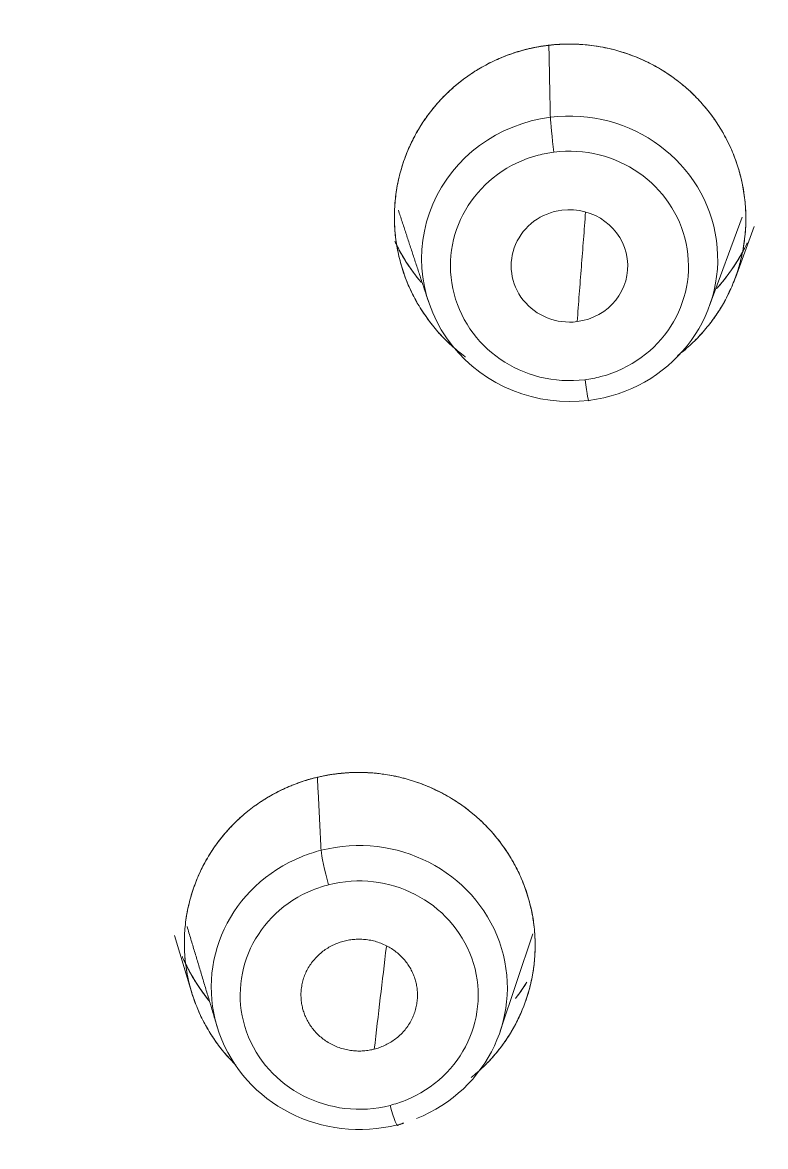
# Model space of a CAD drawing. Extents: x 5217 to 6345, y 0 to 827.
# Drawn here: x 5747.55 to 5755.2, y 513.7 to 525.26 of the extents above; entities that cross this region are included whole.
import ezdxf

# ---------------------------------------------------------------- set-up
doc = ezdxf.new("R2010")
doc.units = 0
doc.header["$LTSCALE"] = 30
doc.header["$MEASUREMENT"] = 0
doc.linetypes.add('HIDDEN2', pattern=[4.7625, 3.175, -1.5875])
doc.layers.add('1', color=7, linetype='CONTINUOUS')
doc.layers.add('2', color=1, linetype='HIDDEN2')

msp = doc.modelspace()

# ---------------------------------------------------------------- linework, layer by layer
at = {"layer": '1', "color": 7, "linetype": 'Continuous', "lineweight": 18}
for p, q in [((5754.616, 522.337), (5754.955, 523.259)), ((5754.886, 522.635), (5755.079, 523.161)), ((5754.886, 522.635), (5755.079, 523.161)), ((5749.112, 515.865), (5749.286, 515.287)), ((5749.112, 515.865), (5749.286, 515.287)), ((5752.465, 514.882), (5752.8, 515.882)), ((5752.728, 515.195), (5752.735, 515.215))]:
    msp.add_line(p, q, dxfattribs=at)
for centre, major_axis, ratio, start_param, end_param in [((5757.244, 496.519), (-59.628, 0), 0.953717, 3.141593, 6.283185), ((5757.244, 496.519), (-59.628, 0), 0.953717, 3.141593, 6.274276), ((5753.18, 522.829), (-1.524, 0.026), 0.963541, 1.718023, 4.859615), ((5753.18, 522.829), (-1.524, 0.026), 0.963541, 4.859615, 8.001208), ((5753.178, 522.756), (-0.6, 0.01), 0.963541, 4.859615, 8.001208), ((5753.178, 522.756), (-0.6, 0.01), 0.963541, 1.718023, 4.859615), ((5751.014, 515.331), (-1.524, 0.024), 0.958641, 1.983282, 4.989365), ((5751.014, 515.331), (-1.524, 0.024), 0.958641, 5.124874, 8.130958)]:
    msp.add_ellipse(centre, major_axis=major_axis, ratio=ratio, start_param=start_param, end_param=end_param, dxfattribs=at)
at = {"layer": '1', "color": 7, "linetype": 'Continuous', "lineweight": 13}
for centre, major_axis, ratio, start_param, end_param in [((5753.02, 524.007), (-0.037, 0.298), 0.03925, 0.356179, 1.838867), ((5753.178, 522.756), (-1.225, 0.021), 0.963541, 1.853572, 4.859615), ((5753.178, 522.756), (-1.225, 0.021), 0.963541, 4.995165, 8.001208), ((5753.178, 522.756), (-1.225, 0.021), 0.963541, 4.859615, 4.995165), ((5753.178, 522.756), (-1.225, 0.021), 0.963541, 1.718023, 1.853572), ((5753.34, 521.665), (0.037, -0.298), 0.03925, 4.98046, 6.463148), ((5751.014, 515.331), (-1.524, 0.024), 0.958641, 4.989365, 5.124874), ((5750.698, 516.473), (-0.074, 0.291), 0.077828, 0.364494, 1.848974), ((5751.013, 515.253), (-1.225, 0.019), 0.958641, 1.983282, 4.989365), ((5751.013, 515.253), (-1.225, 0.019), 0.958641, 5.124874, 8.130958), ((5751.013, 515.253), (-1.225, 0.019), 0.958641, 4.989365, 5.124874), ((5751.013, 515.253), (-1.225, 0.019), 0.958641, 1.847772, 1.983282), ((5751.332, 514.204), (0.074, -0.291), 0.077828, 4.990566, 6.475046)]:
    msp.add_ellipse(centre, major_axis=major_axis, ratio=ratio, start_param=start_param, end_param=end_param, dxfattribs=at)
at = {"layer": '1', "color": 7, "linetype": 'Continuous', "lineweight": 18}
for points, knots in [([(5759.712, 439.668), (5760.292, 439.691), (5761.968, 439.78), (5764.735, 440.04), (5767.995, 440.52), (5771.222, 441.172), (5774.407, 441.992), (5777.54, 442.979), (5780.611, 444.129), (5783.61, 445.439), (5786.529, 446.905), (5789.359, 448.523), (5792.092, 450.287), (5794.718, 452.192), (5797.229, 454.232), (5799.619, 456.402), (5801.88, 458.694), (5804.005, 461.101), (5805.987, 463.617), (5807.821, 466.233), (5809.501, 468.942), (5811.021, 471.735), (5812.378, 474.604), (5813.566, 477.54), (5814.583, 480.534), (5815.426, 483.576), (5816.091, 486.659), (5816.577, 489.772), (5816.882, 492.905), (5817.005, 496.05), (5816.947, 499.196), (5816.706, 502.335), (5816.285, 505.456), (5815.684, 508.55), (5814.904, 511.608), (5813.949, 514.62), (5812.822, 517.578), (5811.525, 520.471), (5810.063, 523.292), (5808.44, 526.031), (5806.66, 528.681), (5804.731, 531.234), (5802.657, 533.681), (5800.444, 536.015), (5798.1, 538.229), (5795.631, 540.316), (5793.045, 542.27), (5790.35, 544.085), (5787.555, 545.755), (5784.667, 547.276), (5781.695, 548.643), (5778.649, 549.85), (5775.538, 550.896), (5772.371, 551.776), (5769.157, 552.489), (5765.908, 553.031), (5762.632, 553.401), (5759.34, 553.598), (5756.041, 553.622), (5752.746, 553.471), (5749.464, 553.148), (5746.207, 552.652), (5742.982, 551.986), (5739.802, 551.151), (5736.674, 550.149), (5733.609, 548.985), (5730.617, 547.661), (5727.705, 546.181), (5724.883, 544.551), (5722.16, 542.774), (5719.544, 540.857), (5717.043, 538.805), (5714.664, 536.624), (5712.415, 534.322), (5710.302, 531.904), (5708.333, 529.379), (5706.512, 526.755), (5704.847, 524.038), (5703.34, 521.238), (5701.998, 518.363), (5700.825, 515.422), (5699.823, 512.423), (5698.996, 509.377), (5698.347, 506.291), (5697.877, 503.176), (5697.588, 500.041), (5697.48, 496.896), (5697.555, 493.75), (5697.811, 490.612), (5698.249, 487.493), (5698.866, 484.402), (5699.661, 481.348), (5700.631, 478.34), (5701.774, 475.388), (5703.085, 472.5), (5704.562, 469.686), (5706.199, 466.954), (5707.991, 464.313), (5709.934, 461.769), (5712.021, 459.332), (5714.245, 457.008), (5716.601, 454.805), (5719.08, 452.73), (5721.676, 450.788), (5724.38, 448.985), (5727.184, 447.328), (5730.08, 445.82), (5733.058, 444.468), (5736.111, 443.274), (5739.227, 442.243), (5742.399, 441.377), (5745.616, 440.68), (5748.868, 440.153), (5751.926, 439.822), (5753.898, 439.702), (5754.776, 439.668)], [0, 0, 0, 0, 0.004702, 0.013606, 0.022511, 0.031416, 0.040321, 0.049226, 0.058131, 0.067035, 0.07594, 0.084844, 0.093748, 0.102652, 0.111556, 0.120459, 0.129362, 0.138265, 0.147168, 0.15607, 0.164972, 0.173874, 0.182775, 0.191676, 0.200577, 0.209478, 0.218378, 0.227279, 0.236179, 0.245079, 0.253978, 0.262878, 0.271778, 0.280678, 0.289578, 0.298478, 0.307379, 0.316279, 0.32518, 0.334081, 0.342982, 0.351884, 0.360785, 0.369687, 0.37859, 0.387493, 0.396396, 0.405299, 0.414202, 0.423106, 0.43201, 0.440914, 0.449818, 0.458723, 0.467628, 0.476532, 0.485437, 0.494342, 0.503247, 0.512152, 0.521057, 0.529962, 0.538867, 0.547772, 0.556677, 0.565582, 0.574486, 0.583391, 0.592295, 0.601199, 0.610103, 0.619007, 0.62791, 0.636813, 0.645716, 0.654619, 0.663521, 0.672423, 0.681325, 0.690226, 0.699127, 0.708028, 0.716929, 0.725829, 0.734729, 0.743629, 0.752529, 0.761429, 0.770329, 0.779229, 0.788129, 0.797029, 0.805929, 0.814829, 0.82373, 0.832631, 0.841532, 0.850433, 0.859334, 0.868236, 0.877138, 0.886041, 0.894944, 0.903847, 0.91275, 0.921653, 0.930557, 0.939461, 0.948365, 0.95727, 0.966174, 0.975079, 0.983983, 0.992888, 1, 1, 1, 1]), ([(5793.07, 451.033), (5793.622, 451.416), (5795.04, 452.443), (5797.228, 454.234), (5799.62, 456.401), (5801.88, 458.694), (5804.005, 461.101), (5805.987, 463.617), (5807.821, 466.233), (5809.501, 468.942), (5811.021, 471.735), (5812.378, 474.604), (5813.566, 477.54), (5814.583, 480.534), (5815.426, 483.576), (5816.091, 486.659), (5816.577, 489.772), (5816.882, 492.905), (5817.005, 496.05), (5816.947, 499.196), (5816.706, 502.335), (5816.285, 505.456), (5815.684, 508.55), (5814.904, 511.608), (5813.949, 514.62), (5812.822, 517.578), (5811.525, 520.471), (5810.063, 523.292), (5808.44, 526.031), (5806.66, 528.681), (5804.731, 531.234), (5802.657, 533.681), (5800.444, 536.015), (5798.1, 538.229), (5795.631, 540.316), (5793.045, 542.27), (5790.35, 544.085), (5787.555, 545.755), (5784.667, 547.276), (5781.695, 548.643), (5778.649, 549.85), (5775.538, 550.896), (5772.371, 551.776), (5769.157, 552.489), (5765.908, 553.031), (5762.632, 553.401), (5759.34, 553.598), (5756.041, 553.622), (5752.746, 553.471), (5749.464, 553.148), (5746.207, 552.652), (5742.982, 551.986), (5739.802, 551.151), (5736.674, 550.149), (5733.609, 548.985), (5730.617, 547.661), (5727.705, 546.181), (5724.883, 544.551), (5722.16, 542.774), (5719.544, 540.857), (5717.043, 538.805), (5714.664, 536.624), (5712.415, 534.322), (5710.302, 531.904), (5708.333, 529.379), (5706.512, 526.755), (5704.847, 524.038), (5703.34, 521.238), (5701.998, 518.363), (5700.825, 515.422), (5699.823, 512.423), (5698.996, 509.377), (5698.347, 506.291), (5697.877, 503.176), (5697.588, 500.041), (5697.48, 496.896), (5697.555, 493.75), (5697.811, 490.612), (5698.249, 487.493), (5698.866, 484.402), (5699.661, 481.348), (5700.631, 478.34), (5701.774, 475.388), (5703.085, 472.5), (5704.562, 469.686), (5706.199, 466.954), (5707.991, 464.313), (5709.934, 461.769), (5712.021, 459.332), (5714.246, 457.009), (5716.6, 454.804), (5719.085, 452.736), (5720.978, 451.284), (5722.066, 450.56), (5722.254, 450.437)], [0, 0, 0, 0, 0.006833, 0.017845, 0.028856, 0.039868, 0.050878, 0.061889, 0.072899, 0.083908, 0.094918, 0.105926, 0.116935, 0.127943, 0.138951, 0.149959, 0.160966, 0.171973, 0.18298, 0.193987, 0.204994, 0.216001, 0.227008, 0.238016, 0.249023, 0.26003, 0.271038, 0.282046, 0.293055, 0.304063, 0.315072, 0.326082, 0.337091, 0.348102, 0.359112, 0.370123, 0.381134, 0.392146, 0.403157, 0.414169, 0.425182, 0.436194, 0.447207, 0.45822, 0.469233, 0.480246, 0.491259, 0.502272, 0.513286, 0.524299, 0.535313, 0.546326, 0.557339, 0.568352, 0.579365, 0.590378, 0.601391, 0.612403, 0.623416, 0.634428, 0.645439, 0.656451, 0.667462, 0.678472, 0.689483, 0.700493, 0.711502, 0.722512, 0.73352, 0.744529, 0.755537, 0.766545, 0.777553, 0.78856, 0.799567, 0.810574, 0.821581, 0.832588, 0.843595, 0.854602, 0.865609, 0.876617, 0.887624, 0.898632, 0.90964, 0.920649, 0.931657, 0.942666, 0.953676, 0.964686, 0.975696, 0.986706, 0.997717, 1, 1, 1, 1]), ([(5752.108, 521.819), (5752.106, 521.821), (5752.055, 521.858), (5751.961, 521.935), (5751.836, 522.06), (5751.724, 522.197), (5751.627, 522.343), (5751.543, 522.498), (5751.476, 522.662), (5751.425, 522.831), (5751.391, 523.005), (5751.374, 523.183), (5751.376, 523.361), (5751.395, 523.539), (5751.432, 523.713), (5751.486, 523.882), (5751.557, 524.044), (5751.643, 524.199), (5751.745, 524.344), (5751.859, 524.478), (5751.987, 524.6), (5752.126, 524.709), (5752.251, 524.788), (5752.355, 524.844), (5752.435, 524.882), (5752.517, 524.916), (5752.585, 524.941), (5752.639, 524.958), (5752.677, 524.969), (5752.716, 524.98), (5752.754, 524.99), (5752.793, 524.998), (5752.832, 525.006), (5752.871, 525.013), (5752.91, 525.02), (5752.936, 525.023), (5752.949, 525.025)], [0, 0, 0, 0, 0.002168, 0.043657, 0.085079, 0.126133, 0.167464, 0.208663, 0.250203, 0.291909, 0.333707, 0.375579, 0.41788, 0.45991, 0.501977, 0.543688, 0.585531, 0.626989, 0.668586, 0.709964, 0.751298, 0.792591, 0.833904, 0.854612, 0.875299, 0.896007, 0.91678, 0.926067, 0.935336, 0.94459, 0.953832, 0.963066, 0.972296, 0.981526, 0.990759, 1, 1, 1, 1]), ([(5752.108, 521.819), (5752.106, 521.821), (5752.055, 521.858), (5751.961, 521.935), (5751.836, 522.06), (5751.724, 522.197), (5751.627, 522.343), (5751.543, 522.498), (5751.476, 522.662), (5751.425, 522.831), (5751.391, 523.005), (5751.374, 523.183), (5751.376, 523.361), (5751.395, 523.539), (5751.432, 523.713), (5751.486, 523.882), (5751.557, 524.044), (5751.643, 524.199), (5751.745, 524.344), (5751.859, 524.478), (5751.987, 524.6), (5752.126, 524.709), (5752.251, 524.788), (5752.355, 524.844), (5752.435, 524.882), (5752.517, 524.916), (5752.585, 524.941), (5752.639, 524.958), (5752.677, 524.969), (5752.716, 524.98), (5752.754, 524.99), (5752.793, 524.998), (5752.832, 525.006), (5752.871, 525.013), (5752.91, 525.02), (5752.936, 525.023), (5752.949, 525.025)], [0, 0, 0, 0, 0.002168, 0.043657, 0.085079, 0.126133, 0.167464, 0.208663, 0.250203, 0.291909, 0.333707, 0.375579, 0.41788, 0.45991, 0.501977, 0.543688, 0.585531, 0.626989, 0.668586, 0.709964, 0.751298, 0.792591, 0.833904, 0.854612, 0.875299, 0.896007, 0.91678, 0.926067, 0.935336, 0.94459, 0.953832, 0.963066, 0.972296, 0.981526, 0.990759, 1, 1, 1, 1]), ([(5752.949, 525.025), (5752.942, 525.024), (5752.928, 525.022), (5752.906, 525.019), (5752.885, 525.016), (5752.863, 525.012), (5752.841, 525.008), (5752.82, 525.004), (5752.798, 524.999), (5752.777, 524.995), (5752.755, 524.99), (5752.734, 524.984), (5752.712, 524.979), (5752.691, 524.973), (5752.669, 524.967), (5752.648, 524.961), (5752.627, 524.954), (5752.584, 524.94), (5752.52, 524.918), (5752.437, 524.883), (5752.356, 524.845), (5752.254, 524.79), (5752.132, 524.713), (5751.994, 524.606), (5751.864, 524.483), (5751.751, 524.352), (5751.654, 524.215), (5751.568, 524.067), (5751.492, 523.898), (5751.433, 523.717), (5751.394, 523.537), (5751.379, 523.395), (5751.375, 523.28), (5751.376, 523.161), (5751.389, 523.015), (5751.423, 522.839), (5751.476, 522.657), (5751.549, 522.487), (5751.636, 522.328), (5751.733, 522.185), (5751.851, 522.044), (5751.974, 521.925), (5752.061, 521.854), (5752.106, 521.821), (5752.108, 521.819)], [0, 0, 0, 0, 0.005063, 0.010136, 0.015218, 0.020309, 0.02541, 0.03052, 0.035639, 0.040768, 0.045906, 0.051054, 0.056211, 0.061377, 0.066553, 0.071738, 0.076932, 0.082136, 0.103115, 0.124097, 0.145082, 0.16607, 0.205295, 0.245873, 0.288262, 0.331359, 0.367251, 0.406561, 0.451778, 0.497937, 0.541386, 0.582021, 0.598872, 0.622958, 0.666195, 0.702024, 0.749682, 0.80036, 0.832402, 0.877426, 0.921609, 0.960995, 0.997667, 1, 1, 1, 1]), ([(5752.949, 525.025), (5752.942, 525.024), (5752.928, 525.022), (5752.906, 525.019), (5752.885, 525.016), (5752.863, 525.012), (5752.841, 525.008), (5752.82, 525.004), (5752.798, 524.999), (5752.777, 524.995), (5752.755, 524.99), (5752.734, 524.984), (5752.712, 524.979), (5752.691, 524.973), (5752.669, 524.967), (5752.648, 524.961), (5752.627, 524.954), (5752.584, 524.94), (5752.52, 524.918), (5752.437, 524.883), (5752.356, 524.845), (5752.254, 524.79), (5752.132, 524.713), (5751.994, 524.606), (5751.864, 524.483), (5751.751, 524.352), (5751.654, 524.215), (5751.568, 524.067), (5751.492, 523.898), (5751.433, 523.717), (5751.394, 523.537), (5751.379, 523.395), (5751.375, 523.28), (5751.376, 523.161), (5751.389, 523.015), (5751.423, 522.839), (5751.476, 522.657), (5751.549, 522.487), (5751.636, 522.328), (5751.733, 522.185), (5751.851, 522.044), (5751.974, 521.925), (5752.061, 521.854), (5752.106, 521.821), (5752.108, 521.819)], [0, 0, 0, 0, 0.005063, 0.010136, 0.015218, 0.020309, 0.02541, 0.03052, 0.035639, 0.040768, 0.045906, 0.051054, 0.056211, 0.061377, 0.066553, 0.071738, 0.076932, 0.082136, 0.103115, 0.124097, 0.145082, 0.16607, 0.205295, 0.245873, 0.288262, 0.331359, 0.367251, 0.406561, 0.451778, 0.497937, 0.541386, 0.582021, 0.598872, 0.622958, 0.666195, 0.702024, 0.749682, 0.80036, 0.832402, 0.877426, 0.921609, 0.960995, 0.997667, 1, 1, 1, 1]), ([(5752.949, 525.025), (5752.957, 525.026), (5752.971, 525.027), (5752.992, 525.03), (5753.014, 525.032), (5753.035, 525.034), (5753.057, 525.035), (5753.078, 525.036), (5753.1, 525.037), (5753.122, 525.038), (5753.143, 525.039), (5753.165, 525.039), (5753.186, 525.039), (5753.208, 525.039), (5753.23, 525.038), (5753.251, 525.038), (5753.273, 525.037), (5753.294, 525.035), (5753.339, 525.032), (5753.407, 525.025), (5753.498, 525.011), (5753.588, 524.993), (5753.706, 524.963), (5753.851, 524.914), (5754.017, 524.839), (5754.173, 524.748), (5754.32, 524.643), (5754.454, 524.524), (5754.576, 524.392), (5754.685, 524.25), (5754.778, 524.097), (5754.857, 523.935), (5754.918, 523.766), (5754.962, 523.591), (5754.989, 523.414), (5754.997, 523.236), (5754.987, 523.06), (5754.96, 522.887), (5754.918, 522.72), (5754.859, 522.56), (5754.786, 522.407), (5754.699, 522.262), (5754.599, 522.126), (5754.499, 522.015), (5754.432, 521.951), (5754.404, 521.926)], [0, 0, 0, 0, 0.004715, 0.009426, 0.014133, 0.018839, 0.023542, 0.028243, 0.032944, 0.037644, 0.042345, 0.047046, 0.051749, 0.056454, 0.061161, 0.065871, 0.070585, 0.075304, 0.080027, 0.100009, 0.119954, 0.139908, 0.159915, 0.199728, 0.239512, 0.278917, 0.318294, 0.357495, 0.396655, 0.436079, 0.475262, 0.514933, 0.554634, 0.594662, 0.634189, 0.673399, 0.712617, 0.751098, 0.789282, 0.826805, 0.86426, 0.901449, 0.938484, 0.975687, 1, 1, 1, 1]), ([(5754.292, 521.833), (5754.312, 521.849), (5754.377, 521.9), (5754.482, 521.996), (5754.594, 522.121), (5754.692, 522.252), (5754.778, 522.392), (5754.855, 522.549), (5754.913, 522.708), (5754.959, 522.878), (5754.988, 523.061), (5754.996, 523.216), (5754.992, 523.335), (5754.987, 523.401), (5754.98, 523.465), (5754.971, 523.53), (5754.957, 523.606), (5754.938, 523.689), (5754.907, 523.796), (5754.858, 523.932), (5754.787, 524.079), (5754.712, 524.206), (5754.639, 524.31), (5754.551, 524.421), (5754.445, 524.532), (5754.313, 524.647), (5754.168, 524.752), (5754.007, 524.843), (5753.844, 524.916), (5753.693, 524.967), (5753.556, 525.001), (5753.434, 525.022), (5753.311, 525.035), (5753.215, 525.039), (5753.147, 525.039), (5753.107, 525.038), (5753.067, 525.036), (5753.028, 525.033), (5752.989, 525.029), (5752.962, 525.026), (5752.949, 525.025)], [0, 0, 0, 0, 0.016085, 0.053107, 0.090568, 0.123073, 0.157701, 0.196055, 0.23514, 0.266188, 0.309427, 0.354092, 0.366225, 0.385428, 0.396802, 0.407632, 0.427927, 0.446277, 0.462549, 0.499029, 0.539463, 0.566553, 0.593557, 0.620476, 0.656916, 0.691582, 0.731415, 0.770754, 0.808463, 0.845055, 0.871238, 0.897397, 0.923531, 0.949641, 0.958111, 0.966551, 0.97496, 0.983338, 0.991684, 1, 1, 1, 1]), ([(5752.949, 525.025), (5752.957, 525.026), (5752.971, 525.027), (5752.992, 525.03), (5753.014, 525.032), (5753.035, 525.034), (5753.057, 525.035), (5753.078, 525.036), (5753.1, 525.037), (5753.122, 525.038), (5753.143, 525.039), (5753.165, 525.039), (5753.186, 525.039), (5753.208, 525.039), (5753.23, 525.038), (5753.251, 525.038), (5753.273, 525.037), (5753.294, 525.035), (5753.339, 525.032), (5753.407, 525.025), (5753.498, 525.011), (5753.588, 524.993), (5753.706, 524.963), (5753.851, 524.914), (5754.017, 524.839), (5754.173, 524.748), (5754.32, 524.643), (5754.454, 524.524), (5754.576, 524.392), (5754.685, 524.25), (5754.778, 524.097), (5754.857, 523.935), (5754.918, 523.766), (5754.962, 523.591), (5754.989, 523.414), (5754.997, 523.236), (5754.987, 523.06), (5754.96, 522.887), (5754.918, 522.72), (5754.859, 522.56), (5754.786, 522.407), (5754.699, 522.262), (5754.599, 522.126), (5754.499, 522.015), (5754.432, 521.951), (5754.404, 521.926)], [0, 0, 0, 0, 0.004715, 0.009426, 0.014133, 0.018839, 0.023542, 0.028243, 0.032944, 0.037644, 0.042345, 0.047046, 0.051749, 0.056454, 0.061161, 0.065871, 0.070585, 0.075304, 0.080027, 0.100009, 0.119954, 0.139908, 0.159915, 0.199728, 0.239512, 0.278917, 0.318294, 0.357495, 0.396655, 0.436079, 0.475262, 0.514933, 0.554634, 0.594662, 0.634189, 0.673399, 0.712617, 0.751098, 0.789282, 0.826805, 0.86426, 0.901449, 0.938484, 0.975687, 1, 1, 1, 1]), ([(5754.292, 521.833), (5754.312, 521.849), (5754.377, 521.9), (5754.482, 521.996), (5754.594, 522.121), (5754.692, 522.252), (5754.778, 522.392), (5754.855, 522.549), (5754.913, 522.708), (5754.959, 522.878), (5754.988, 523.061), (5754.996, 523.216), (5754.992, 523.335), (5754.987, 523.401), (5754.98, 523.465), (5754.971, 523.53), (5754.957, 523.606), (5754.938, 523.689), (5754.907, 523.796), (5754.858, 523.932), (5754.787, 524.079), (5754.712, 524.206), (5754.639, 524.31), (5754.551, 524.421), (5754.445, 524.532), (5754.313, 524.647), (5754.168, 524.752), (5754.007, 524.843), (5753.844, 524.916), (5753.693, 524.967), (5753.556, 525.001), (5753.434, 525.022), (5753.311, 525.035), (5753.215, 525.039), (5753.147, 525.039), (5753.107, 525.038), (5753.067, 525.036), (5753.028, 525.033), (5752.989, 525.029), (5752.962, 525.026), (5752.949, 525.025)], [0, 0, 0, 0, 0.016085, 0.053107, 0.090568, 0.123073, 0.157701, 0.196055, 0.23514, 0.266188, 0.309427, 0.354092, 0.366225, 0.385428, 0.396802, 0.407632, 0.427927, 0.446277, 0.462549, 0.499029, 0.539463, 0.566553, 0.593557, 0.620476, 0.656916, 0.691582, 0.731415, 0.770754, 0.808463, 0.845055, 0.871238, 0.897397, 0.923531, 0.949641, 0.958111, 0.966551, 0.97496, 0.983338, 0.991684, 1, 1, 1, 1]), ([(5751.38, 523.01), (5751.387, 522.994), (5751.423, 522.921), (5751.495, 522.795), (5751.572, 522.685), (5751.616, 522.63), (5751.62, 522.624)], [0, 0, 0, 0, 0.114608, 0.53637, 0.950998, 1, 1, 1, 1]), ([(5751.38, 523.01), (5751.387, 522.994), (5751.423, 522.921), (5751.495, 522.795), (5751.572, 522.685), (5751.616, 522.63), (5751.62, 522.624)], [0, 0, 0, 0, 0.114608, 0.53637, 0.950998, 1, 1, 1, 1]), ([(5751.653, 522.585), (5751.64, 522.6), (5751.585, 522.668), (5751.502, 522.784), (5751.43, 522.909), (5751.395, 522.979), (5751.385, 523)], [0, 0, 0, 0, 0.120769, 0.528846, 0.858254, 1, 1, 1, 1]), ([(5751.653, 522.585), (5751.64, 522.6), (5751.585, 522.668), (5751.502, 522.784), (5751.431, 522.908), (5751.396, 522.976), (5751.387, 522.995)], [0, 0, 0, 0, 0.122165, 0.534958, 0.868173, 1, 1, 1, 1]), ([(5754.977, 522.931), (5754.977, 522.93), (5754.947, 522.873), (5754.883, 522.764), (5754.796, 522.644), (5754.742, 522.579), (5754.728, 522.562)], [0, 0, 0, 0, 0.004007, 0.434107, 0.853604, 1, 1, 1, 1]), ([(5754.766, 522.609), (5754.807, 522.66), (5754.884, 522.765), (5754.96, 522.896), (5754.999, 522.973), (5755.008, 522.992)], [0, 0, 0, 0, 0.430574, 0.860003, 1, 1, 1, 1]), ([(5754.969, 522.916), (5754.955, 522.889), (5754.926, 522.837), (5754.894, 522.787), (5754.878, 522.762)], [0, 0, 0, 0, 0.508483, 1, 1, 1, 1]), ([(5754.886, 522.775), (5754.903, 522.801), (5754.929, 522.843), (5754.953, 522.886), (5754.962, 522.902)], [0, 0, 0, 0, 0.645289, 1, 1, 1, 1]), ([(5754.693, 522.523), (5754.698, 522.529), (5754.728, 522.562), (5754.757, 522.597), (5754.78, 522.626)], [0, 0, 0, 0, 0.182442, 1, 1, 1, 1]), ([(5754.78, 522.626), (5754.761, 522.602), (5754.736, 522.572), (5754.711, 522.542), (5754.704, 522.535)], [0, 0, 0, 0, 0.765314, 1, 1, 1, 1]), ([(5749.715, 514.56), (5749.677, 514.6), (5749.602, 514.684), (5749.5, 514.823), (5749.411, 514.974), (5749.337, 515.134), (5749.279, 515.3), (5749.238, 515.473), (5749.215, 515.649), (5749.21, 515.826), (5749.223, 516.002), (5749.253, 516.176), (5749.301, 516.345), (5749.366, 516.508), (5749.447, 516.664), (5749.543, 516.811), (5749.654, 516.947), (5749.777, 517.072), (5749.89, 517.166), (5749.986, 517.234), (5750.06, 517.282), (5750.137, 517.326), (5750.202, 517.358), (5750.252, 517.382), (5750.289, 517.398), (5750.326, 517.413), (5750.362, 517.428), (5750.4, 517.441), (5750.437, 517.454), (5750.475, 517.466), (5750.513, 517.477), (5750.539, 517.484), (5750.552, 517.487)], [0, 0, 0, 0, 0.044316, 0.091417, 0.138961, 0.18669, 0.234611, 0.282631, 0.331235, 0.379503, 0.42786, 0.475756, 0.523868, 0.571478, 0.619301, 0.666822, 0.714317, 0.761726, 0.809183, 0.83296, 0.85672, 0.880511, 0.904378, 0.91505, 0.9257, 0.936333, 0.946953, 0.957564, 0.96817, 0.978775, 0.989384, 1, 1, 1, 1]), ([(5749.715, 514.56), (5749.677, 514.6), (5749.602, 514.684), (5749.5, 514.823), (5749.411, 514.974), (5749.337, 515.134), (5749.279, 515.3), (5749.238, 515.473), (5749.215, 515.649), (5749.21, 515.826), (5749.223, 516.002), (5749.253, 516.176), (5749.301, 516.345), (5749.366, 516.508), (5749.447, 516.664), (5749.543, 516.811), (5749.654, 516.947), (5749.777, 517.072), (5749.89, 517.166), (5749.986, 517.234), (5750.06, 517.282), (5750.137, 517.326), (5750.202, 517.358), (5750.252, 517.382), (5750.289, 517.398), (5750.326, 517.413), (5750.362, 517.428), (5750.4, 517.441), (5750.437, 517.454), (5750.475, 517.466), (5750.513, 517.477), (5750.539, 517.484), (5750.552, 517.487)], [0, 0, 0, 0, 0.044316, 0.091417, 0.138961, 0.18669, 0.234611, 0.282631, 0.331235, 0.379503, 0.42786, 0.475756, 0.523868, 0.571478, 0.619301, 0.666822, 0.714317, 0.761726, 0.809183, 0.83296, 0.85672, 0.880511, 0.904378, 0.91505, 0.9257, 0.936333, 0.946953, 0.957564, 0.96817, 0.978775, 0.989384, 1, 1, 1, 1]), ([(5750.552, 517.487), (5750.544, 517.485), (5750.53, 517.481), (5750.509, 517.476), (5750.488, 517.47), (5750.468, 517.463), (5750.447, 517.457), (5750.426, 517.45), (5750.405, 517.443), (5750.384, 517.436), (5750.364, 517.428), (5750.343, 517.42), (5750.322, 517.412), (5750.302, 517.404), (5750.281, 517.395), (5750.261, 517.386), (5750.241, 517.377), (5750.2, 517.358), (5750.14, 517.327), (5750.062, 517.283), (5749.987, 517.235), (5749.893, 517.168), (5749.782, 517.077), (5749.66, 516.954), (5749.547, 516.816), (5749.453, 516.673), (5749.375, 516.525), (5749.31, 516.369), (5749.257, 516.193), (5749.223, 516.007), (5749.21, 515.824), (5749.214, 515.686), (5749.225, 515.575), (5749.237, 515.49), (5749.256, 515.394), (5749.279, 515.307), (5749.307, 515.22), (5749.356, 515.089), (5749.43, 514.936), (5749.525, 514.788), (5749.62, 514.662), (5749.692, 514.583), (5749.741, 514.534), (5749.745, 514.531)], [0, 0, 0, 0, 0.005752, 0.011515, 0.017289, 0.023073, 0.028868, 0.034674, 0.04049, 0.046317, 0.052154, 0.058002, 0.063861, 0.06973, 0.07561, 0.081501, 0.087402, 0.093314, 0.117148, 0.140983, 0.164819, 0.188656, 0.233203, 0.279287, 0.327436, 0.376383, 0.417208, 0.461878, 0.51325, 0.565649, 0.615008, 0.66118, 0.677491, 0.705283, 0.730158, 0.756742, 0.778222, 0.804036, 0.869474, 0.914639, 0.944876, 0.995718, 1, 1, 1, 1]), ([(5750.552, 517.487), (5750.544, 517.485), (5750.53, 517.481), (5750.509, 517.476), (5750.488, 517.47), (5750.468, 517.463), (5750.447, 517.457), (5750.426, 517.45), (5750.405, 517.443), (5750.384, 517.436), (5750.364, 517.428), (5750.343, 517.42), (5750.322, 517.412), (5750.302, 517.404), (5750.281, 517.395), (5750.261, 517.386), (5750.241, 517.377), (5750.2, 517.358), (5750.14, 517.327), (5750.062, 517.283), (5749.987, 517.235), (5749.893, 517.168), (5749.782, 517.077), (5749.66, 516.954), (5749.547, 516.816), (5749.453, 516.673), (5749.375, 516.525), (5749.31, 516.369), (5749.257, 516.193), (5749.223, 516.007), (5749.21, 515.824), (5749.214, 515.686), (5749.225, 515.575), (5749.237, 515.49), (5749.256, 515.394), (5749.279, 515.307), (5749.307, 515.22), (5749.356, 515.089), (5749.43, 514.936), (5749.525, 514.788), (5749.62, 514.662), (5749.692, 514.583), (5749.741, 514.534), (5749.745, 514.531)], [0, 0, 0, 0, 0.005752, 0.011515, 0.017289, 0.023073, 0.028868, 0.034674, 0.04049, 0.046317, 0.052154, 0.058002, 0.063861, 0.06973, 0.07561, 0.081501, 0.087402, 0.093314, 0.117148, 0.140983, 0.164819, 0.188656, 0.233203, 0.279287, 0.327436, 0.376383, 0.417208, 0.461878, 0.51325, 0.565649, 0.615008, 0.66118, 0.677491, 0.705283, 0.730158, 0.756742, 0.778222, 0.804036, 0.869474, 0.914639, 0.944876, 0.995718, 1, 1, 1, 1]), ([(5750.552, 517.487), (5750.559, 517.489), (5750.573, 517.492), (5750.594, 517.497), (5750.615, 517.502), (5750.636, 517.506), (5750.657, 517.511), (5750.678, 517.515), (5750.7, 517.518), (5750.721, 517.522), (5750.743, 517.525), (5750.764, 517.528), (5750.786, 517.531), (5750.807, 517.533), (5750.829, 517.536), (5750.85, 517.537), (5750.872, 517.539), (5750.894, 517.541), (5750.939, 517.543), (5751.007, 517.545), (5751.099, 517.543), (5751.191, 517.536), (5751.313, 517.52), (5751.463, 517.49), (5751.637, 517.436), (5751.805, 517.366), (5751.964, 517.28), (5752.112, 517.179), (5752.251, 517.065), (5752.376, 516.938), (5752.489, 516.798), (5752.587, 516.648), (5752.67, 516.487), (5752.736, 516.32), (5752.785, 516.149), (5752.815, 515.975), (5752.827, 515.801), (5752.822, 515.629), (5752.8, 515.461), (5752.763, 515.297), (5752.71, 515.139), (5752.643, 514.988), (5752.562, 514.843), (5752.467, 514.707), (5752.388, 514.614), (5752.343, 514.566), (5752.336, 514.559)], [0, 0, 0, 0, 0.004651, 0.009299, 0.013943, 0.018585, 0.023225, 0.027864, 0.032502, 0.03714, 0.041778, 0.046416, 0.051056, 0.055698, 0.060343, 0.06499, 0.069641, 0.074296, 0.078956, 0.098649, 0.118303, 0.137962, 0.157668, 0.196854, 0.235992, 0.274746, 0.313446, 0.351986, 0.390454, 0.429241, 0.467719, 0.506766, 0.545836, 0.585257, 0.624075, 0.662491, 0.70086, 0.738408, 0.775621, 0.812147, 0.848555, 0.884731, 0.920734, 0.956926, 0.993064, 1, 1, 1, 1]), ([(5750.552, 517.487), (5750.559, 517.489), (5750.573, 517.492), (5750.594, 517.497), (5750.615, 517.502), (5750.636, 517.506), (5750.657, 517.511), (5750.678, 517.515), (5750.7, 517.518), (5750.721, 517.522), (5750.743, 517.525), (5750.764, 517.528), (5750.786, 517.531), (5750.807, 517.533), (5750.829, 517.536), (5750.85, 517.537), (5750.872, 517.539), (5750.894, 517.541), (5750.939, 517.543), (5751.007, 517.545), (5751.099, 517.543), (5751.191, 517.536), (5751.313, 517.52), (5751.463, 517.49), (5751.637, 517.436), (5751.805, 517.366), (5751.964, 517.28), (5752.112, 517.179), (5752.251, 517.065), (5752.376, 516.938), (5752.489, 516.798), (5752.587, 516.648), (5752.67, 516.487), (5752.736, 516.32), (5752.785, 516.149), (5752.815, 515.975), (5752.827, 515.801), (5752.822, 515.629), (5752.8, 515.461), (5752.763, 515.297), (5752.71, 515.139), (5752.643, 514.988), (5752.562, 514.843), (5752.467, 514.707), (5752.388, 514.614), (5752.343, 514.566), (5752.336, 514.559)], [0, 0, 0, 0, 0.004651, 0.009299, 0.013943, 0.018585, 0.023225, 0.027864, 0.032502, 0.03714, 0.041778, 0.046416, 0.051056, 0.055698, 0.060343, 0.06499, 0.069641, 0.074296, 0.078956, 0.098649, 0.118303, 0.137962, 0.157668, 0.196854, 0.235992, 0.274746, 0.313446, 0.351986, 0.390454, 0.429241, 0.467719, 0.506766, 0.545836, 0.585257, 0.624075, 0.662491, 0.70086, 0.738408, 0.775621, 0.812147, 0.848555, 0.884731, 0.920734, 0.956926, 0.993064, 1, 1, 1, 1]), ([(5752.167, 514.405), (5752.189, 514.423), (5752.253, 514.476), (5752.353, 514.573), (5752.464, 514.702), (5752.558, 514.837), (5752.637, 514.977), (5752.704, 515.124), (5752.76, 515.286), (5752.798, 515.448), (5752.821, 515.62), (5752.828, 515.803), (5752.813, 515.986), (5752.789, 516.12), (5752.768, 516.204), (5752.749, 516.272), (5752.725, 516.347), (5752.696, 516.423), (5752.654, 516.519), (5752.589, 516.645), (5752.5, 516.781), (5752.409, 516.897), (5752.325, 516.991), (5752.222, 517.089), (5752.103, 517.186), (5751.957, 517.284), (5751.798, 517.369), (5751.628, 517.44), (5751.455, 517.492), (5751.318, 517.519), (5751.218, 517.532), (5751.153, 517.539), (5751.087, 517.543), (5751.029, 517.544), (5750.978, 517.544), (5750.934, 517.543), (5750.891, 517.541), (5750.848, 517.537), (5750.804, 517.533), (5750.762, 517.528), (5750.719, 517.522), (5750.677, 517.514), (5750.635, 517.506), (5750.593, 517.497), (5750.565, 517.49), (5750.552, 517.487)], [0, 0, 0, 0, 0.017207, 0.051332, 0.086731, 0.122553, 0.153662, 0.186797, 0.223455, 0.260832, 0.291023, 0.332073, 0.375407, 0.40524, 0.417617, 0.429037, 0.44946, 0.466458, 0.479831, 0.515108, 0.554273, 0.580336, 0.606353, 0.632322, 0.667599, 0.7013, 0.739797, 0.777844, 0.814327, 0.849749, 0.863044, 0.876359, 0.889693, 0.903047, 0.911983, 0.920894, 0.929781, 0.938644, 0.947482, 0.956296, 0.965085, 0.97385, 0.982591, 0.991308, 1, 1, 1, 1]), ([(5752.167, 514.405), (5752.189, 514.423), (5752.253, 514.476), (5752.353, 514.573), (5752.464, 514.702), (5752.558, 514.837), (5752.637, 514.977), (5752.704, 515.124), (5752.76, 515.286), (5752.798, 515.448), (5752.821, 515.62), (5752.828, 515.803), (5752.813, 515.986), (5752.789, 516.12), (5752.768, 516.204), (5752.749, 516.272), (5752.725, 516.347), (5752.696, 516.423), (5752.654, 516.519), (5752.589, 516.645), (5752.5, 516.781), (5752.409, 516.897), (5752.325, 516.991), (5752.222, 517.089), (5752.103, 517.186), (5751.957, 517.284), (5751.798, 517.369), (5751.628, 517.44), (5751.455, 517.492), (5751.318, 517.519), (5751.218, 517.532), (5751.153, 517.539), (5751.087, 517.543), (5751.029, 517.544), (5750.978, 517.544), (5750.934, 517.543), (5750.891, 517.541), (5750.848, 517.537), (5750.804, 517.533), (5750.762, 517.528), (5750.719, 517.522), (5750.677, 517.514), (5750.635, 517.506), (5750.593, 517.497), (5750.565, 517.49), (5750.552, 517.487)], [0, 0, 0, 0, 0.017207, 0.051332, 0.086731, 0.122553, 0.153662, 0.186797, 0.223455, 0.260832, 0.291023, 0.332073, 0.375407, 0.40524, 0.417617, 0.429037, 0.44946, 0.466458, 0.479831, 0.515108, 0.554273, 0.580336, 0.606353, 0.632322, 0.667599, 0.7013, 0.739797, 0.777844, 0.814327, 0.849749, 0.863044, 0.876359, 0.889693, 0.903047, 0.911983, 0.920894, 0.929781, 0.938644, 0.947482, 0.956296, 0.965085, 0.97385, 0.982591, 0.991308, 1, 1, 1, 1]), ([(5749.192, 515.649), (5749.193, 515.646), (5749.22, 515.584), (5749.279, 515.466), (5749.367, 515.327), (5749.427, 515.247), (5749.449, 515.218)], [0, 0, 0, 0, 0.017687, 0.405717, 0.785305, 1, 1, 1, 1]), ([(5749.204, 515.62), (5749.206, 515.616), (5749.233, 515.556), (5749.293, 515.443), (5749.378, 515.312), (5749.436, 515.236), (5749.456, 515.21)], [0, 0, 0, 0, 0.027188, 0.410903, 0.794783, 1, 1, 1, 1]), ([(5749.468, 515.195), (5749.444, 515.224), (5749.378, 515.311), (5749.295, 515.439), (5749.242, 515.541), (5749.223, 515.58)], [0, 0, 0, 0, 0.243757, 0.719716, 1, 1, 1, 1]), ([(5749.465, 515.198), (5749.441, 515.228), (5749.378, 515.311), (5749.306, 515.423), (5749.26, 515.507), (5749.246, 515.534)], [0, 0, 0, 0, 0.28282, 0.774998, 1, 1, 1, 1]), ([(5752.621, 515.217), (5752.623, 515.22), (5752.665, 515.273), (5752.704, 515.33), (5752.738, 515.385), (5752.738, 515.386)], [0, 0, 0, 0, 0.051933, 0.987826, 1, 1, 1, 1]), ([(5752.739, 515.386), (5752.73, 515.372), (5752.706, 515.334), (5752.667, 515.277), (5752.636, 515.235), (5752.621, 515.217)], [0, 0, 0, 0, 0.234648, 0.657793, 1, 1, 1, 1]), ([(5752.621, 515.217), (5752.623, 515.22), (5752.665, 515.273), (5752.704, 515.33), (5752.738, 515.385), (5752.738, 515.386)], [0, 0, 0, 0, 0.051933, 0.987826, 1, 1, 1, 1]), ([(5752.739, 515.386), (5752.73, 515.372), (5752.706, 515.334), (5752.675, 515.289), (5752.653, 515.259), (5752.647, 515.251)], [0, 0, 0, 0, 0.296997, 0.832579, 1, 1, 1, 1])]:
    msp.add_open_spline(points, degree=3, knots=knots, dxfattribs=at)
for points, weights, knots in [([(5816.872, 496.519), (5816.872, 553.388), (5757.244, 553.388), (5697.616, 553.388), (5697.616, 496.519)], [1, 0.707106781187, 1, 0.707106781187, 1], [0, 0, 0, 0.5, 0.5, 1, 1, 1]), ([(5816.872, 496.519), (5816.872, 553.388), (5757.244, 553.388), (5698.144, 553.388), (5697.618, 497.026)], [1, 0.707106781187, 1, 0.708948655878, 0.996339416072], [0, 0, 0, 0.501577, 0.501577, 1, 1, 1]), ([(5751.168, 514.697), (5750.589, 514.549), (5750.434, 515.105), (5750.278, 515.661), (5750.858, 515.809)], [1, 0.707106781186, 1, 0.707106781186, 1], [0, 0, 0, 0.5, 0.5, 1, 1, 1]), ([(5750.858, 515.809), (5751.437, 515.957), (5751.593, 515.401), (5751.748, 514.845), (5751.168, 514.697)], [1, 0.707106781187, 1, 0.707106781187, 1], [0, 0, 0, 0.5, 0.5, 1, 1, 1])]:
    msp.add_rational_spline(points, weights, degree=2, knots=knots, dxfattribs=at)
at = {"layer": '1', "color": 7, "linetype": 'Continuous', "lineweight": 13}
for points, degree in [([(5752.981, 524.285), (5752.966, 525.025)], 1), ([(5753.257, 522.183), (5753.344, 523.31)], 1), ([(5750.62, 516.743), (5750.583, 517.492)], 1), ([(5751.293, 515.753), (5751.251, 515.401), (5751.21, 515.049), (5751.168, 514.697)], 3)]:
    msp.add_open_spline(points, degree=degree, dxfattribs=at)
at = {"layer": '1', "color": 7, "linetype": 'Continuous', "lineweight": 18}
for points in [[(5751.416, 523.33), (5751.727, 522.386)], [(5749.241, 515.958), (5749.55, 514.93)], [(5751.406, 513.913), (5751.472, 513.937)]]:
    msp.add_open_spline(points, degree=1, dxfattribs=at)
at = {"layer": '2', "color": 7, "linetype": 'Continuous', "lineweight": 18}
msp.add_ellipse((5757.244, 496.914), major_axis=(-59.996, 0), ratio=0.953717, start_param=4.712389, end_param=6.214512, dxfattribs=at)
msp.add_ellipse((5757.244, 496.914), major_axis=(-59.996, 0), ratio=0.953717, start_param=4.712389, end_param=6.214512, dxfattribs=at)
msp.add_open_spline([(5757.244, 554.617), (5756.109, 554.617), (5754.517, 554.574), (5752.166, 554.419), (5750.158, 554.228), (5747.771, 553.909), (5745.273, 553.475), (5742.673, 552.909), (5740.012, 552.206), (5737.319, 551.363), (5734.615, 550.377), (5731.92, 549.247), (5729.251, 547.974), (5726.621, 546.557), (5724.045, 545), (5721.533, 543.305), (5719.098, 541.476), (5716.75, 539.515), (5714.499, 537.429), (5712.354, 535.221), (5710.322, 532.897), (5708.407, 530.458), (5706.619, 527.907), (5704.965, 525.253), (5703.457, 522.51), (5702.1, 519.685), (5700.901, 516.787), (5699.864, 513.825), (5698.995, 510.808), (5698.291, 507.744), (5697.927, 505.566), (5697.762, 504.417), (5697.746, 504.306)], degree=3, knots=[0, 0, 0, 0, 0.03946, 0.05546, 0.082036, 0.109665, 0.13934, 0.170353, 0.202419, 0.23531, 0.268863, 0.302957, 0.337499, 0.372418, 0.407657, 0.44317, 0.47892, 0.514876, 0.551012, 0.587307, 0.623741, 0.660339, 0.697303, 0.734401, 0.77158, 0.808831, 0.846149, 0.883526, 0.920958, 0.958442, 0.995976, 1, 1, 1, 1], dxfattribs=at)
msp.add_open_spline([(5757.244, 554.617), (5756.109, 554.617), (5754.517, 554.574), (5752.166, 554.419), (5750.158, 554.228), (5747.771, 553.909), (5745.273, 553.475), (5742.673, 552.909), (5740.012, 552.206), (5737.319, 551.363), (5734.615, 550.377), (5731.92, 549.247), (5729.251, 547.974), (5726.621, 546.557), (5724.045, 545), (5721.533, 543.305), (5719.098, 541.476), (5716.75, 539.515), (5714.499, 537.429), (5712.354, 535.221), (5710.322, 532.897), (5708.407, 530.458), (5706.619, 527.907), (5704.965, 525.253), (5703.457, 522.51), (5702.1, 519.685), (5700.901, 516.787), (5699.864, 513.825), (5698.995, 510.808), (5698.291, 507.744), (5697.927, 505.566), (5697.762, 504.417), (5697.746, 504.306)], degree=3, knots=[0, 0, 0, 0, 0.03946, 0.05546, 0.082036, 0.109665, 0.13934, 0.170353, 0.202419, 0.23531, 0.268863, 0.302957, 0.337499, 0.372418, 0.407657, 0.44317, 0.47892, 0.514876, 0.551012, 0.587307, 0.623741, 0.660339, 0.697303, 0.734401, 0.77158, 0.808831, 0.846149, 0.883526, 0.920958, 0.958442, 0.995976, 1, 1, 1, 1], dxfattribs=at)
for points, weights, knots in [([(5816.793, 500.826), (5814.284, 534.77), (5781.748, 548.738), (5780.301, 549.359), (5778.822, 549.906), (5724.612, 569.95), (5702.172, 518.796), (5698.494, 510.411), (5697.736, 501.351)], [0.925008169637, 0.825553196241, 1, 0.999647191397, 1, 0.716378052159, 1, 0.939059780537, 0.904307311186], [0, 0, 0, 0.343999, 0.343999, 0.358407, 0.358407, 0.886526, 0.886526, 1, 1, 1]), ([(5778.822, 549.906), (5724.612, 569.95), (5702.172, 518.796), (5698.98, 511.52), (5697.983, 503.69)], [1, 0.716378052159, 1, 0.946687935418, 0.913417875706], [0, 0, 0, 0.841773, 0.841773, 1, 1, 1])]:
    msp.add_rational_spline(points, weights, degree=2, knots=knots, dxfattribs=at)

doc.saveas('drawing.dxf')
